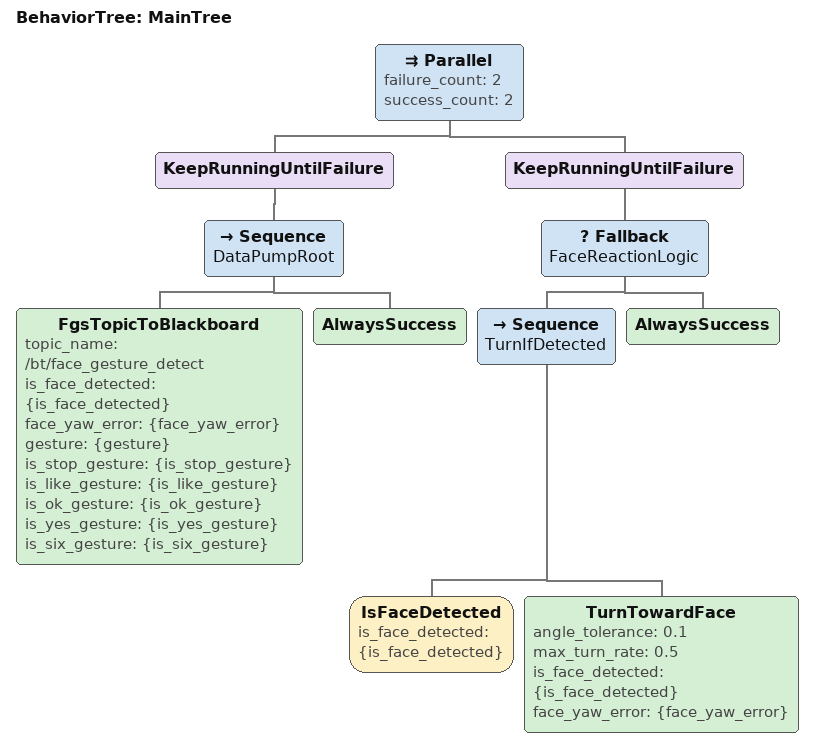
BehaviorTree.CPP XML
<?xml version="1.0" encoding="UTF-8"?>
<root BTCPP_format="4">
  <BehaviorTree ID="MainTree">
    <!--
      failure_count="2": The Parallel returns SUCCESS if at least 2 children succeeds.
      success_count="2": The Parallel returns FAILURE if at least 2 children fail.
    -->
    <Parallel failure_count="2" success_count="2">

      <!-- 1. Background Data Pump: Runs constantly -->
      <KeepRunningUntilFailure>

        <Sequence name="DataPumpRoot">

          <!-- Pump perception data into the Blackboard -->
          <!-- MAP OUTPUTS TO BLACKBOARD KEYS -->
          <FgsTopicToBlackboard
            topic_name="/bt/face_gesture_detect"
            is_face_detected="{is_face_detected}"
            face_yaw_error="{face_yaw_error}"
            gesture="{gesture}"
            is_stop_gesture="{is_stop_gesture}"
            is_like_gesture="{is_like_gesture}"
            is_ok_gesture="{is_ok_gesture}"
            is_yes_gesture="{is_yes_gesture}"
            is_six_gesture="{is_six_gesture}"
          />
          <!-- Always succeed so the Sequence keeps ticking -->
          <AlwaysSuccess/>

        </Sequence>

      </KeepRunningUntilFailure>

      <!-- 2. Face Reaction Logic: Doesn't kill the tree if face is missing -->
      <KeepRunningUntilFailure>

          <Fallback name="FaceReactionLogic">

            <Sequence name="TurnIfDetected">
              <IsFaceDetected is_face_detected="{is_face_detected}"/>
              <TurnTowardFace angle_tolerance="0.1" max_turn_rate="0.5" is_face_detected="{is_face_detected}" face_yaw_error="{face_yaw_error}"/>
            </Sequence>

            <!-- If IsFaceDetected fails, this branch succeeds so the tree keeps running -->
            <AlwaysSuccess/>

          </Fallback>

      </KeepRunningUntilFailure>

    </Parallel>
  </BehaviorTree>
</root>
